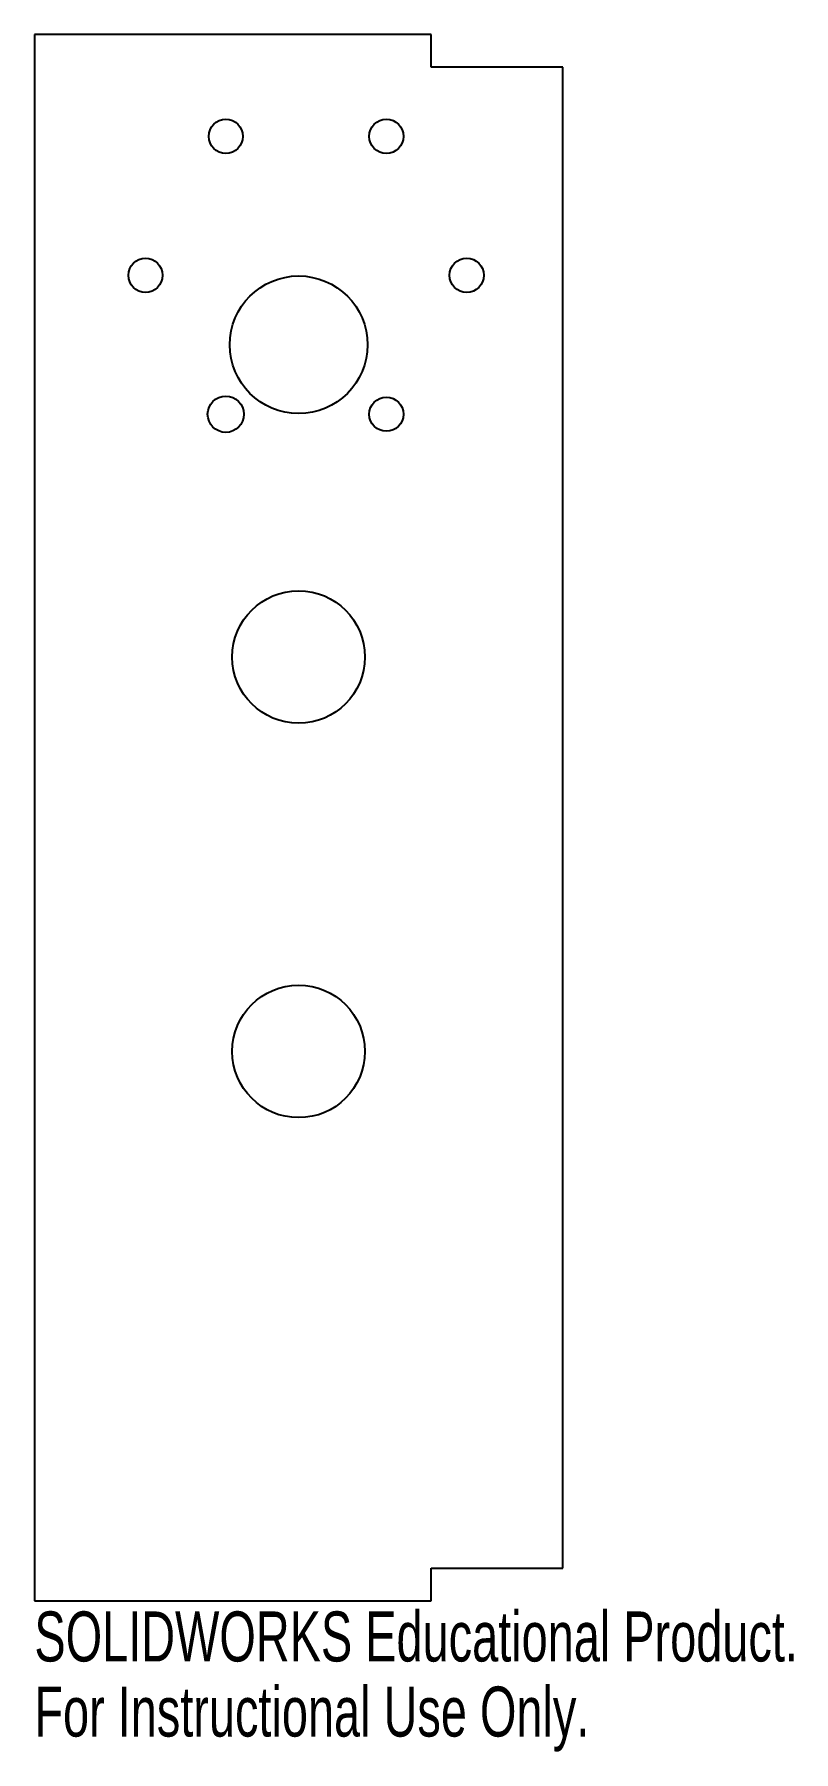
# Model space of a CAD drawing. Header units: inches. Extents: x -0.75 to 2.13, y -0.58 to 5.95.
import ezdxf

# ---------------------------------------------------------------- set-up
doc = ezdxf.new("R2010")
doc.units = ezdxf.units.IN
doc.header["$MEASUREMENT"] = 0
doc.styles.add('SLDTEXTSTYLE0', font='TXT', dxfattribs={"width": 0.7})

msp = doc.modelspace()

# ---------------------------------------------------------------- linework, layer by layer
at = {"color": 7, "linetype": 'Continuous', "lineweight": 25}
for p, q in [((-0.754, 5.954), (-0.754, -0.004)), ((0.754, 5.954), (-0.754, 5.954)), ((0.754, 5.829), (0.754, 5.954)), ((1.254, 5.829), (0.754, 5.829)), ((1.254, 0.121), (1.254, 5.829)), ((0.754, 0.121), (1.254, 0.121)), ((0.754, -0.004), (0.754, 0.121)), ((-0.754, -0.004), (0.754, -0.004))]:
    msp.add_line(p, q, dxfattribs=at)
for centre, radius in [((-0.0268, 5.5661), 0.0649), ((0.5834, 5.5661), 0.0649), ((-0.332, 5.0376), 0.0649), ((0.8885, 5.0376), 0.0649), ((0.25, 4.7734), 0.2617), ((-0.0268, 4.5091), 0.0689), ((0.5834, 4.5091), 0.0649), ((0.25, 3.5859), 0.252), ((0.25, 2.0859), 0.252)]:
    msp.add_circle(centre, radius, dxfattribs=at)

# ---------------------------------------------------------------- texts
at = {"color": 7, "linetype": 'Continuous', "char_height": 0.1903, "attachment_point": 1, "style": 'SLDTEXTSTYLE0'}
for s, insert in [('SOLIDWORKS Educational Product.', (-0.754, -0.0441)), ('For Instructional Use Only.', (-0.754, -0.3296))]:
    msp.add_mtext(s, dxfattribs=dict(at, insert=insert))

doc.saveas('drawing.dxf')
